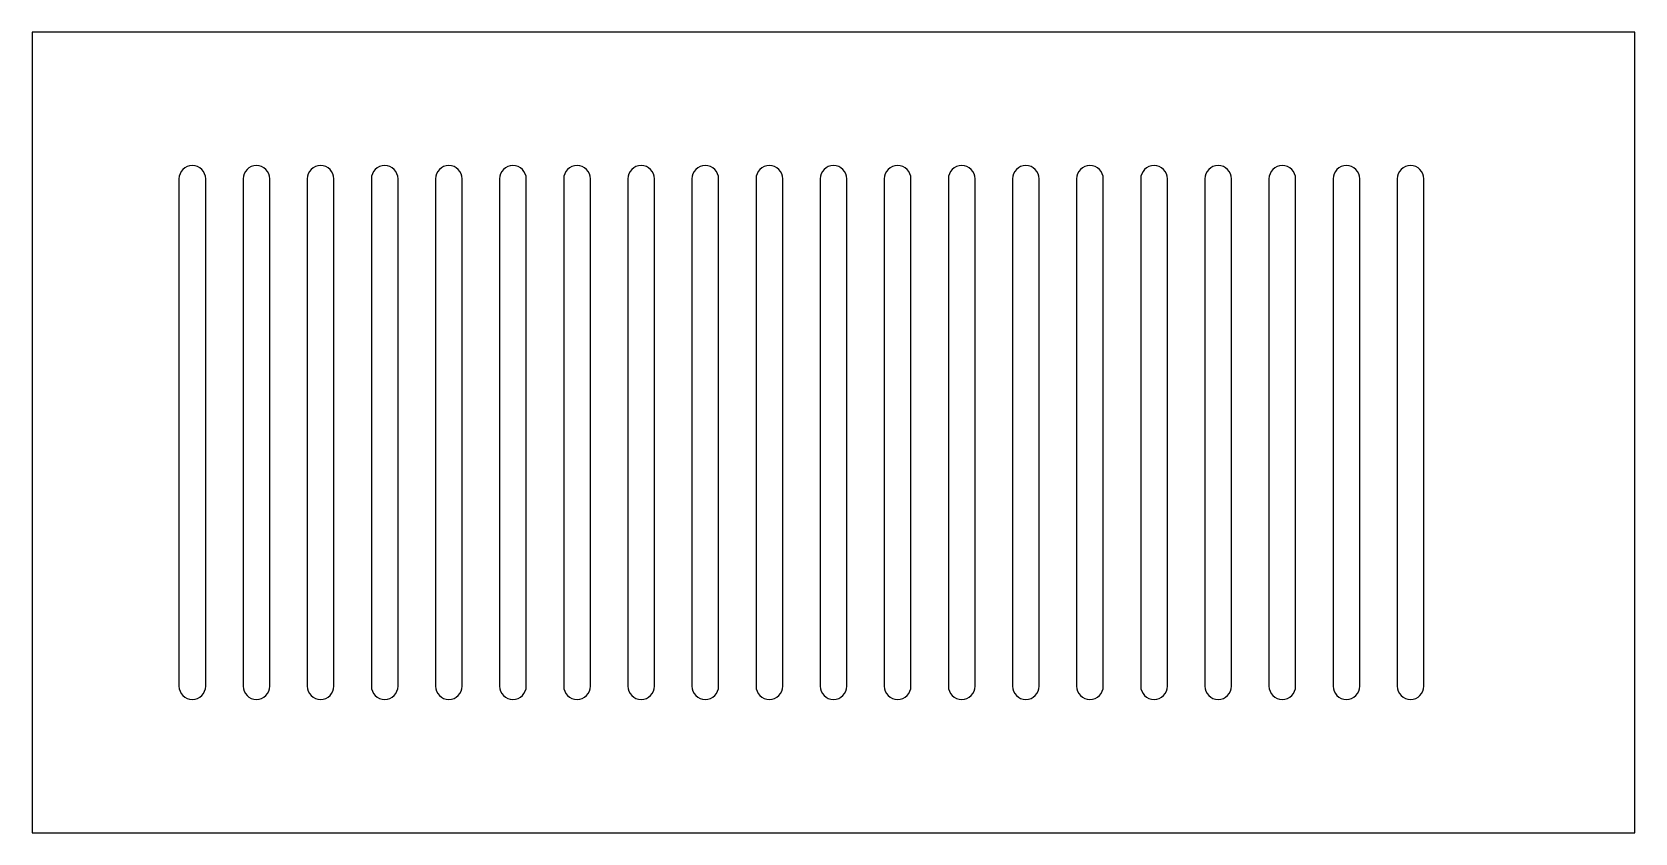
# Model space of a CAD drawing. Header units: millimetres. Extents: x 0 to 120, y 0 to 60.
import ezdxf

# ---------------------------------------------------------------- set-up
doc = ezdxf.new("R2010")
doc.units = ezdxf.units.MM
doc.layers.get('0').update_dxf_attribs({"linetype": 'CONTINUOUS'})

msp = doc.modelspace()

# ---------------------------------------------------------------- linework, layer by layer
for p, q in [((120, 60), (0, 60)), ((0, 60), (0, 0)), ((120, 0), (120, 60)), ((11, 49), (11, 11)), ((13, 11), (13, 49)), ((15.8, 49), (15.8, 11)), ((17.8, 11), (17.8, 49)), ((20.6, 49), (20.6, 11)), ((22.6, 11), (22.6, 49)), ((25.4, 49), (25.4, 11)), ((27.4, 11), (27.4, 49)), ((30.2, 49), (30.2, 11)), ((32.2, 11), (32.2, 49)), ((35, 49), (35, 11)), ((37, 11), (37, 49)), ((39.8, 49), (39.8, 11)), ((41.8, 11), (41.8, 49)), ((44.6, 49), (44.6, 11)), ((46.6, 11), (46.6, 49)), ((49.4, 49), (49.4, 11)), ((51.4, 11), (51.4, 49)), ((54.2, 49), (54.2, 11)), ((56.2, 11), (56.2, 49)), ((59, 49), (59, 11)), ((61, 11), (61, 49)), ((63.8, 49), (63.8, 11)), ((65.8, 11), (65.8, 49)), ((68.6, 49), (68.6, 11)), ((70.6, 11), (70.6, 49)), ((73.4, 49), (73.4, 11)), ((75.4, 11), (75.4, 49)), ((78.2, 49), (78.2, 11)), ((80.2, 11), (80.2, 49)), ((83, 49), (83, 11)), ((85, 11), (85, 49)), ((87.8, 49), (87.8, 11)), ((89.8, 11), (89.8, 49)), ((92.6, 49), (92.6, 11)), ((94.6, 11), (94.6, 49)), ((97.4, 49), (97.4, 11)), ((99.4, 11), (99.4, 49)), ((102.2, 49), (102.2, 11)), ((104.2, 11), (104.2, 49)), ((0, 0), (120, 0))]:
    msp.add_line(p, q)
for centre, start, end in [((12, 49), 0, 180), ((16.8, 49), 0, 180), ((21.6, 49), 0, 180), ((26.4, 49), 0, 180), ((31.2, 49), 0, 180), ((36, 49), 0, 180), ((40.8, 49), 0, 180), ((45.6, 49), 0, 180), ((50.4, 49), 0, 180), ((55.2, 49), 0, 180), ((60, 49), 0, 180), ((64.8, 49), 0, 180), ((69.6, 49), 0, 180), ((74.4, 49), 0, 180), ((79.2, 49), 0, 180), ((84, 49), 0, 180), ((88.8, 49), 0, 180), ((93.6, 49), 0, 180), ((98.4, 49), 0, 180), ((103.2, 49), 0, 180), ((12, 11), -180, 0), ((16.8, 11), -180, 0), ((21.6, 11), -180, 0), ((26.4, 11), -180, 0), ((31.2, 11), -180, 0), ((36, 11), -180, 0), ((40.8, 11), -180, 0), ((45.6, 11), -180, 0), ((50.4, 11), -180, 0), ((55.2, 11), -180, 0), ((60, 11), -180, 0), ((64.8, 11), -180, 0), ((69.6, 11), -180, 0), ((74.4, 11), -180, 0), ((79.2, 11), -180, 0), ((84, 11), -180, 0), ((88.8, 11), -180, 0), ((93.6, 11), -180, 0), ((98.4, 11), -180, 0), ((103.2, 11), -180, 0)]:
    msp.add_arc(centre, 1, start, end)

doc.saveas('drawing.dxf')
